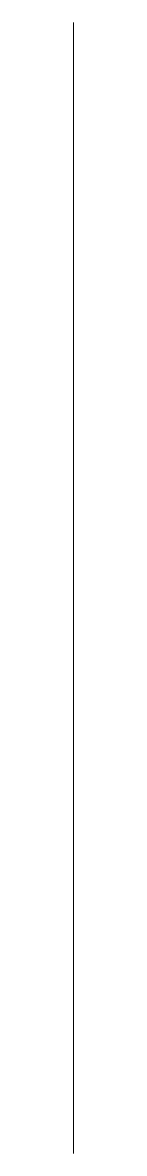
# Model space of a CAD drawing. Header units: millimetres. Extents: x 1 to 1, y 1 to 21.
import ezdxf

# ---------------------------------------------------------------- set-up
doc = ezdxf.new("R2010")
doc.units = ezdxf.units.MM
doc.layers.add('1', color=7, linetype='Continuous', true_color=0xffffff)
doc.layers.add('line', color=2, linetype='Continuous', lineweight=20, true_color=0xffff00)

# ---------------------------------------------------------------- blocks, each defined once
blk = doc.blocks.new('block1')
at = {"layer": 'line'}
blk.add_line((0, 0), (0, 20), dxfattribs=at)

msp = doc.modelspace()

# ---------------------------------------------------------------- block references
at = {"layer": '1'}
msp.add_blockref('block1', (1, 1), dxfattribs=at)

doc.saveas('drawing.dxf')
